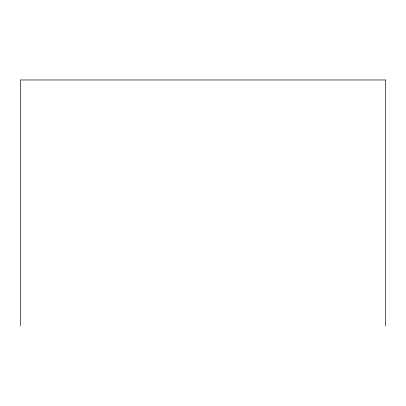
<?xml version="1.0" encoding="UTF-8"?>
<svg xmlns="http://www.w3.org/2000/svg" width="406" height="406" viewBox="0 0 406 406"><rect width="100%" height="100%" fill="white"/><g stroke="black" fill="none" stroke-linecap="round" stroke-linejoin="round"><path stroke-width="0.61" d="M385.7 326.033L385.7 79.967L20.3 79.967L20.3 326.033"/></g></svg>
